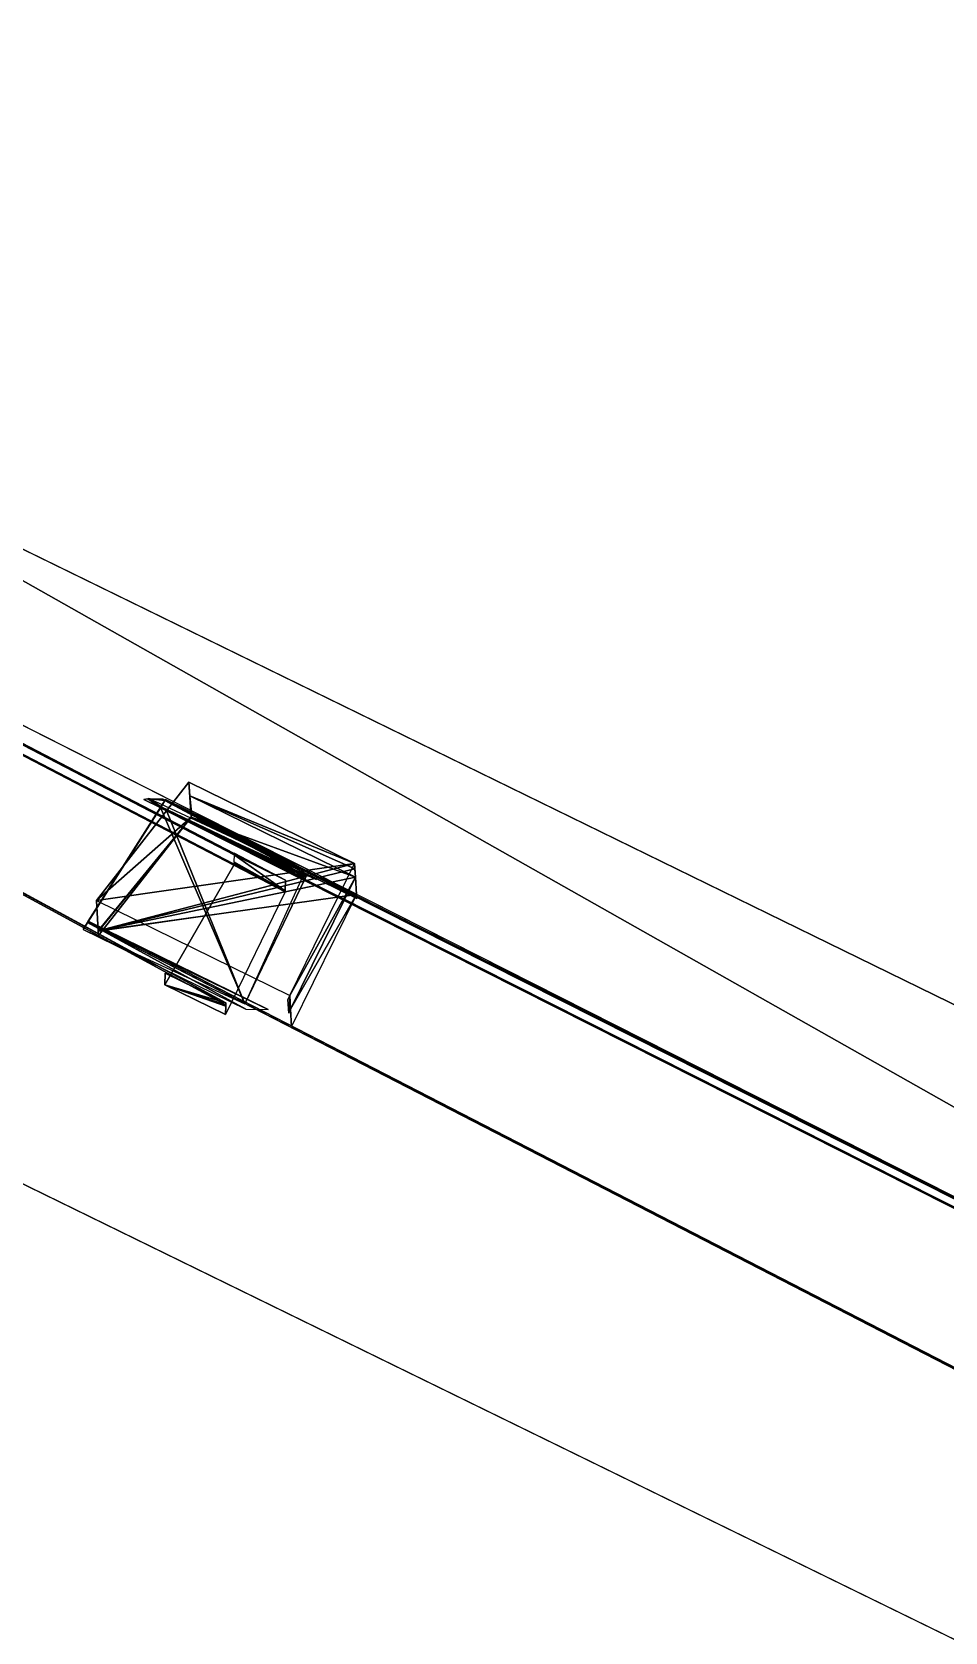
# Model space of a CAD drawing. Extents: x -273 to 66, y -64 to 315.
# Drawn here: x -34.144 to -32.841, y 7.292 to 9.575 of the extents above; entities that cross this region are included whole.
import ezdxf

# ---------------------------------------------------------------- set-up
doc = ezdxf.new("R2010")
doc.units = 0
doc.header["$MEASUREMENT"] = 0
doc.layers.get('0').update_dxf_attribs({"color": 13, "linetype": 'CONTINUOUS'})

# ---------------------------------------------------------------- blocks, each defined once
blk = doc.blocks.new('HOUSE')
at = {"color": 0}
for p, q in [((-204.11, 566.53, -72.028), (-484.994, 566.01, -72.14)), ((-493.671, 561.211, -112.415), (-216.532, 557.936, -112.415)), ((-493.451, 561.123, -72.438), (-460.025, 560.365, -71.852)), ((-460.075, 560.355, -75.514), (-493.441, 561.112, -76.098)), ((-493.362, 561.018, -106.807), (-461.646, 560.299, -106.951)), ((-493.349, 561.003, -111.716), (-461.634, 560.283, -111.86)), ((-464.445, 560.968, -72.737), (-464.98, 560.967, -72.74)), ((-464.98, 560.967, -72.74), (-464.832, 560.957, -79.87)), ((-464.893, 556.726, -72.575), (-464.427, 560.968, -72.737)), ((-464.893, 556.726, -72.575), (-464.427, 560.968, -72.737)), ((-464.893, 556.726, -72.575), (-464.428, 560.968, -72.602)), ((-464.893, 556.726, -72.575), (-464.427, 560.968, -72.737)), ((-464.445, 560.968, -72.737), (-464.832, 560.957, -79.87)), ((-464.445, 560.968, -72.737), (-464.832, 560.957, -79.87)), ((-464.445, 560.968, -72.737), (-464.832, 560.957, -79.87)), ((-464.832, 560.957, -79.87), (-464.806, 560.943, -83.593)), ((-464.832, 560.957, -79.87), (-464.756, 560.941, -83.53)), ((-464.756, 560.941, -83.53), (-459.283, 561.051, -83.495)), ((-464.756, 560.941, -83.53), (-464.261, 560.839, -107.362)), ((-464.429, 560.969, -72.438), (-464.445, 560.968, -72.737)), ((-464.429, 560.969, -72.438), (-464.445, 560.968, -72.737)), ((-464.429, 560.969, -72.438), (-464.445, 560.968, -72.737)), ((-464.427, 560.968, -72.737), (-464.445, 560.968, -72.737)), ((-464.427, 560.968, -72.737), (-464.445, 560.968, -72.737)), ((-464.427, 560.968, -72.737), (-464.445, 560.968, -72.737)), ((-464.428, 560.968, -72.602), (-464.429, 560.969, -72.438)), ((-464.236, 560.968, -72.735), (-464.429, 560.969, -72.438)), ((-464.428, 560.968, -72.602), (-464.429, 560.969, -72.438)), ((-464.428, 560.968, -72.602), (-464.429, 560.969, -72.438)), ((-464.236, 560.968, -72.735), (-464.429, 560.969, -72.438)), ((-464.428, 560.968, -72.602), (-464.429, 560.969, -72.438)), ((-464.427, 560.968, -72.737), (-464.428, 560.968, -72.602)), ((-464.427, 560.968, -72.737), (-464.428, 560.968, -72.602)), ((-464.427, 560.968, -72.737), (-464.428, 560.968, -72.602)), ((-464.427, 560.968, -72.737), (-464.428, 560.968, -72.602)), ((-464.427, 560.968, -72.737), (-464.428, 560.968, -72.602)), ((-464.427, 560.968, -72.737), (-459.357, 561.092, -72.704)), ((-464.236, 560.968, -72.735), (-464.427, 560.968, -72.737)), ((-459.632, 556.859, -72.677), (-464.427, 560.968, -72.737)), ((-464.236, 560.968, -72.735), (-464.427, 560.968, -72.737)), ((-459.632, 556.859, -72.677), (-464.427, 560.968, -72.737)), ((-464.236, 560.968, -72.735), (-464.427, 560.968, -72.737)), ((-464.236, 560.968, -72.735), (-464.427, 560.968, -72.737)), ((-464.406, 560.956, -75.789), (-464.404, 560.955, -76.098)), ((-464.406, 560.956, -75.789), (-464.404, 560.955, -76.098)), ((-464.406, 560.956, -75.789), (-464.404, 560.955, -76.098)), ((-464.406, 560.956, -75.789), (-464.404, 560.955, -76.098)), ((-376.597, 560.02, -75.514), (-464.404, 560.955, -76.098)), ((-464.404, 560.955, -76.098), (-459.593, 560.929, -83.496)), ((-464.404, 560.955, -76.098), (-459.593, 560.929, -83.496)), ((-459.667, 560.97, -72.705), (-464.236, 560.968, -72.735)), ((-459.667, 560.97, -72.705), (-464.236, 560.968, -72.735)), ((-459.758, 561.097, -72.715), (-459.632, 556.859, -72.677)), ((-459.667, 560.97, -72.705), (-459.632, 556.859, -72.677)), ((-459.618, 560.943, -79.836), (-459.667, 560.97, -72.705)), ((-459.596, 560.93, -83.187), (-459.618, 560.943, -79.836)), ((-459.593, 560.929, -83.496), (-459.596, 560.93, -83.187)), ((-459.401, 560.822, -111.685), (-459.593, 560.929, -83.496)), ((-459.357, 561.092, -72.704), (-459.283, 561.051, -83.495)), ((-464.156, 560.817, -112.415), (-464.621, 556.575, -112.389)), ((-464.19, 560.836, -107.361), (-464.261, 560.839, -107.362)), ((-464.194, 560.838, -106.807), (-464.19, 560.836, -107.361)), ((-464.194, 560.838, -106.807), (-464.19, 560.836, -107.361)), ((-464.194, 560.838, -106.807), (-464.19, 560.836, -107.361)), ((-464.194, 560.838, -106.807), (-464.19, 560.836, -107.361)), ((-464.194, 560.838, -106.807), (-380.733, 559.95, -106.951)), ((-464.19, 560.836, -107.361), (-464.164, 560.822, -111.162)), ((-464.19, 560.836, -107.361), (-464.164, 560.822, -111.162)), ((-464.19, 560.836, -107.361), (-464.164, 560.822, -111.162)), ((-463.27, 560.719, -108.371), (-464.185, 556.369, -108.371)), ((-464.185, 556.369, -190.887), (-463.27, 560.719, -190.887)), ((-457.81, 560.719, -118.307), (-464.185, 556.369, -118.307)), ((-464.185, 556.369, -190.887), (-457.81, 560.719, -190.887)), ((-464.164, 560.822, -111.162), (-464.161, 560.82, -111.716)), ((-464.164, 560.822, -111.162), (-464.161, 560.82, -111.716)), ((-464.164, 560.822, -111.162), (-464.161, 560.82, -111.716)), ((-464.161, 560.82, -111.716), (-459.401, 560.822, -111.685)), ((-464.156, 560.817, -112.391), (-464.161, 560.82, -111.716)), ((-464.156, 560.817, -112.391), (-464.156, 560.817, -112.415)), ((-463.27, 560.719, -158.58), (-463.27, 560.765, -108.347)), ((-463.27, 560.719, -190.647), (-457.81, 560.719, -190.554)), ((-463.27, 560.719, -190.647), (-463.27, 560.719, -158.58)), ((-463.27, 560.719, -158.58), (-457.81, 560.719, -158.946)), ((-463.27, 560.719, -158.58), (-463.27, 560.719, -108.371)), ((-463.27, 560.719, -190.647), (-463.27, 560.719, -158.58)), ((-463.27, 560.719, -190.887), (-463.27, 560.719, -190.647)), ((-457.81, 560.719, -108.371), (-463.27, 560.719, -108.371)), ((-457.81, 560.719, -158.58), (-463.27, 560.719, -158.58)), ((-463.27, 560.719, -158.58), (-463.27, 560.719, -108.371)), ((-457.81, 560.719, -158.58), (-463.27, 560.719, -158.58)), ((-463.27, 560.719, -158.58), (-457.81, 560.719, -158.946)), ((-457.81, 560.719, -178.618), (-457.81, 560.719, -158.946)), ((-457.81, 560.719, -190.554), (-457.81, 560.719, -178.618)), ((-457.81, 560.719, -158.946), (-457.81, 560.719, -158.58)), ((-457.81, 560.719, -158.58), (-457.81, 560.719, -118.307)), ((-457.81, 560.719, -190.887), (-457.81, 560.719, -190.554)), ((-457.81, 560.719, -190.554), (-457.81, 560.719, -178.618)), ((-457.81, 560.719, -178.618), (-457.81, 560.719, -158.946)), ((-457.81, 560.719, -118.307), (-457.81, 560.719, -108.371)), ((-457.81, 560.719, -158.58), (-457.81, 560.719, -118.307)), ((-457.81, 556.369, -158.946), (-457.81, 560.719, -158.946)), ((-457.81, 556.369, -190.644), (-457.81, 560.719, -190.554)), ((-457.81, 560.719, -190.554), (-457.81, 560.719, -178.618)), ((-457.81, 560.719, -178.618), (-457.81, 560.719, -158.946)), ((-457.81, 560.719, -158.946), (-457.81, 560.719, -158.58)), ((-457.81, 560.719, -158.946), (-457.81, 556.369, -158.591)), ((-457.81, 556.369, -158.946), (-457.81, 560.719, -158.946)), ((-457.81, 560.719, -158.58), (-457.81, 560.719, -118.307)), ((-457.81, 560.719, -118.307), (-457.81, 556.369, -118.307)), ((-457.81, 560.719, -158.946), (-457.81, 556.369, -158.591)), ((-457.81, 560.719, -158.946), (-457.81, 560.719, -158.58)), ((-462.009, 556.325, -71.668), (-461.737, 560.406, -72.046)), ((-461.737, 560.406, -72.046), (-462.008, 556.324, -72.016)), ((-460.063, 560.366, -72.017), (-461.737, 560.406, -72.046)), ((-461.731, 560.398, -74.469), (-461.737, 560.406, -72.046)), ((-461.731, 560.398, -74.469), (-461.737, 560.406, -72.046)), ((-460.063, 560.366, -72.017), (-461.737, 560.406, -72.046)), ((-461.718, 560.383, -79.312), (-461.731, 560.398, -74.469)), ((-460.615, 560.372, -74.45), (-461.731, 560.398, -74.469)), ((-460.615, 560.372, -74.45), (-461.731, 560.398, -74.469)), ((-460.615, 560.372, -74.45), (-461.718, 560.383, -79.312)), ((-460.075, 560.355, -75.514), (-461.709, 560.373, -82.716)), ((-461.634, 560.283, -111.86), (-461.646, 560.299, -106.951)), ((-461.634, 560.283, -111.86), (-461.646, 560.299, -106.951)), ((-461.634, 560.283, -111.873), (-461.633, 560.283, -112.144)), ((-461.634, 560.283, -111.864), (-461.634, 560.283, -111.873)), ((-461.634, 560.283, -111.864), (-461.634, 560.283, -111.86)), ((-461.633, 560.283, -112.144), (-459.92, 560.241, -112.114)), ((-460.063, 560.366, -72.017), (-460.615, 560.372, -74.45)), ((-460.071, 560.358, -74.44), (-460.615, 560.372, -74.45)), ((-460.063, 560.366, -72.017), (-460.615, 560.372, -74.45)), ((-460.071, 560.358, -74.44), (-460.615, 560.372, -74.45)), ((-460.016, 560.354, -75.513), (-460.075, 560.355, -75.514)), ((-460.016, 560.355, -75.257), (-460.075, 560.355, -75.514)), ((-460.016, 560.354, -75.513), (-460.075, 560.355, -75.514)), ((-460.016, 560.355, -75.257), (-460.075, 560.355, -75.514)), ((-460.059, 560.358, -74.44), (-460.071, 560.358, -74.44)), ((-460.059, 560.358, -74.44), (-460.071, 560.358, -74.44)), ((-460.025, 560.365, -72.016), (-460.063, 560.366, -72.017)), ((-460.025, 560.365, -71.852), (-460.063, 560.366, -72.017)), ((-460.025, 560.365, -72.016), (-460.063, 560.366, -72.017)), ((-460.025, 560.365, -71.852), (-460.063, 560.366, -72.017)), ((-460.018, 560.357, -74.439), (-460.059, 560.358, -74.44)), ((-460.018, 560.357, -74.439), (-460.059, 560.358, -74.44)), ((-460.025, 560.365, -72.016), (-460.009, 556.326, -71.981)), ((-460.025, 560.365, -71.852), (-460.025, 560.365, -72.016)), ((-460.025, 560.365, -72.016), (-460.018, 560.357, -74.439)), ((-460.018, 560.357, -74.439), (-460.016, 560.355, -75.257)), ((-460.016, 560.355, -75.257), (-460.016, 560.354, -75.513)), ((-459.921, 560.242, -111.834), (-459.921, 560.242, -111.821)), ((-459.92, 560.241, -112.114), (-459.921, 560.242, -111.834)), ((-493.54, 557.583, -106.256), (-459.921, 556.223, -105.662)), ((-459.905, 556.204, -111.795), (-493.524, 557.564, -112.389)), ((-464.893, 556.726, -72.575), (-459.539, 556.728, -72.54)), ((-464.663, 556.598, -106.256), (-464.893, 556.726, -72.575)), ((-464.663, 556.598, -106.256), (-464.893, 556.726, -72.575)), ((-459.539, 556.728, -72.54), (-458.688, 556.579, -112.117)), ((-464.621, 556.575, -112.389), (-464.663, 556.598, -106.256)), ((-464.663, 556.598, -106.256), (-376.193, 554.919, -105.662)), ((-464.621, 556.575, -112.389), (-464.663, 556.598, -106.256)), ((-464.621, 556.575, -112.389), (-464.663, 556.598, -106.256)), ((-464.042, 556.576, -112.152), (-464.621, 556.575, -112.389)), ((-376.151, 554.895, -111.795), (-464.621, 556.575, -112.389)), ((-464.185, 556.369, -190.887), (-457.81, 556.369, -190.887)), ((-464.185, 556.369, -119.796), (-464.185, 556.369, -190.887)), ((-464.185, 556.369, -118.307), (-464.185, 556.369, -119.796)), ((-464.185, 556.369, -108.371), (-464.185, 556.369, -118.307)), ((-464.185, 556.369, -118.307), (-464.185, 556.369, -119.796)), ((-464.185, 556.369, -119.796), (-464.185, 556.369, -190.887)), ((-458.688, 556.579, -112.117), (-464.042, 556.576, -112.152)), ((-460.009, 556.326, -71.981), (-462.009, 556.325, -71.668)), ((-462.008, 556.324, -72.016), (-462.009, 556.325, -71.668)), ((-462.008, 556.324, -72.016), (-462.009, 556.325, -71.668)), ((-459.905, 556.204, -111.799), (-461.904, 556.202, -111.834)), ((-460.009, 556.326, -71.981), (-459.933, 556.237, -101.121)), ((-459.933, 556.237, -101.121), (-459.921, 556.223, -105.662)), ((-459.921, 556.223, -105.662), (-459.905, 556.204, -111.795)), ((-459.921, 556.223, -105.662), (-459.905, 556.204, -111.795)), ((-459.905, 556.204, -111.795), (-459.905, 556.204, -111.799)), ((-457.81, 556.369, -190.887), (-457.81, 556.369, -190.644)), ((-457.81, 556.369, -158.946), (-457.81, 556.369, -158.591)), ((-457.81, 556.369, -158.591), (-457.81, 556.369, -118.307)), ((-457.81, 556.244, -190.647), (-457.81, 556.369, -190.644)), ((-457.81, 556.369, -158.946), (-457.81, 556.369, -158.591)), ((-457.81, 556.369, -158.591), (-457.81, 556.244, -158.58)), ((-457.81, 556.244, -158.58), (-457.81, 556.244, -190.647)), ((-492.543, 549.133, -72.056), (-202.783, 549.67, -71.941))]:
    blk.add_line(p, q, dxfattribs=at)
at = {"color": 17}
for p, q in [((-464.832, 560.957, -79.87), (-464.427, 560.968, -72.737)), ((-464.832, 560.957, -79.87), (-464.427, 560.968, -72.737)), ((-464.832, 560.957, -79.87), (-464.427, 560.968, -72.737)), ((-464.404, 560.955, -76.098), (-464.756, 560.941, -83.53)), ((-464.404, 560.955, -76.098), (-464.756, 560.941, -83.53)), ((-464.429, 560.969, -72.438), (-376.467, 560.033, -71.852)), ((-464.406, 560.956, -75.789), (-464.427, 560.968, -72.737)), ((-464.406, 560.956, -75.789), (-464.427, 560.968, -72.737)), ((-464.406, 560.956, -75.789), (-464.427, 560.968, -72.737)), ((-464.406, 560.956, -75.789), (-464.427, 560.968, -72.737)), ((-459.596, 560.93, -83.187), (-464.406, 560.956, -75.789)), ((-459.596, 560.93, -83.187), (-464.406, 560.956, -75.789)), ((-464.404, 560.955, -76.098), (-464.194, 560.838, -106.807)), ((-464.404, 560.955, -76.098), (-464.194, 560.838, -106.807)), ((-464.404, 560.955, -76.098), (-464.194, 560.838, -106.807)), ((-459.618, 560.943, -79.836), (-464.236, 560.968, -72.735)), ((-459.618, 560.943, -79.836), (-464.236, 560.968, -72.735)), ((-464.161, 560.82, -111.716), (-380.7, 559.932, -111.86)), ((-461.646, 560.299, -106.951), (-461.709, 560.373, -82.716)), ((-459.921, 560.242, -111.821), (-460.016, 560.354, -75.513)), ((-464.893, 556.726, -72.575), (-459.632, 556.859, -72.677)), ((-461.904, 556.202, -111.834), (-462.008, 556.324, -72.016)), ((-457.81, 556.369, -190.644), (-457.81, 556.369, -158.946)), ((-457.81, 556.369, -190.644), (-457.81, 556.369, -158.946))]:
    blk.add_line(p, q, dxfattribs=at)
at = {"color": 0}
mesh = blk.add_polyface(dxfattribs=at)
corners = [(-173.442, 622.685, -112.415), (-174.398, 578.486, -112.415), (-193.95, 622.685, -112.415), (-174.112, 580.831, -112.415), (-169.73, 580.831, -112.415), (-89.942, 622.685, -112.415), (-151.714, 580.831, -112.415), (-111.089, 580.831, -112.415), (-92.942, 580.831, -112.415), (-89.942, 619.79, -112.415), (-89.942, 580.831, -112.415), (-216.532, 557.936, -112.415), (-216.532, 623.418, -112.415), (-209.094, 502.773, -112.415), (-174.398, 502.773, -112.415), (-493.671, 502.773, -112.415), (-493.671, 561.211, -112.415), (-490.671, 502.773, -112.415)]
mesh.append_faces([[corners[k] for k in face] for face in [(8, 9, 10), (2, 11, 12), (11, 15, 16)]], dxfattribs={"vtx0": -1, "color": 0})
mesh.append_faces([[corners[k] for k in face] for face in [(0, 1, 2), (1, 0, 3), (3, 0, 4), (4, 5, 6), (6, 5, 7), (7, 5, 8), (13, 2, 14), (14, 2, 1), (15, 11, 17), (17, 11, 13)]], dxfattribs={"vtx0": -1, "vtx1": -1, "color": 0})
mesh.append_faces([[corners[k] for k in face] for face in [(11, 2, 13)]], dxfattribs={"vtx0": -1, "vtx1": -1, "vtx2": -1, "color": 0})
mesh.append_faces([[corners[k] for k in face] for face in [(4, 0, 5), (8, 5, 9)]], dxfattribs={"vtx0": -1, "vtx2": -1, "color": 0})
at = {"color": 17}
mesh = blk.add_polyface(dxfattribs=at)
corners = [(-492.543, 549.133, -72.056), (-484.994, 566.01, -72.14), (-493.87, 565.994, -72.143), (-202.783, 549.67, -71.941), (-204.11, 566.53, -72.028)]
mesh.append_faces([[corners[k] for k in face] for face in [(0, 1, 2), (1, 3, 4)]], dxfattribs={"vtx0": -1, "color": 17})
mesh.append_faces([[corners[k] for k in face] for face in [(1, 0, 3)]], dxfattribs={"vtx0": -1, "vtx2": -1, "color": 17})
at = {"color": 0}
mesh = blk.add_polyface(dxfattribs=at)
corners = [(-460.025, 560.365, -71.852), (-460.063, 560.366, -72.017), (-493.451, 561.123, -72.438)]
mesh.append_faces([[corners[k] for k in face] for face in [(0, 1, 2)]], dxfattribs={"color": 0})
mesh = blk.add_polyface(dxfattribs=at)
corners = [(-460.063, 560.366, -72.017), (-461.737, 560.406, -72.046), (-493.451, 561.123, -72.438)]
mesh.append_faces([[corners[k] for k in face] for face in [(0, 1, 2)]], dxfattribs={"color": 0})
mesh = blk.add_polyface(dxfattribs=at)
corners = [(-461.737, 560.406, -72.046), (-493.411, 561.122, -72.601), (-493.451, 561.123, -72.438)]
mesh.append_faces([[corners[k] for k in face] for face in [(0, 1, 2)]], dxfattribs={"color": 0})
mesh = blk.add_polyface(dxfattribs=at)
corners = [(-493.45, 561.123, -72.602), (-461.737, 560.406, -72.046), (-493.45, 561.123, -72.737), (-493.411, 561.122, -72.601)]
mesh.append_faces([[corners[k] for k in face] for face in [(0, 1, 2), (1, 0, 3)]], dxfattribs={"vtx0": -1, "color": 0})
at = {"color": 17}
mesh = blk.add_polyface(dxfattribs=at)
corners = [(-493.442, 561.113, -75.789), (-461.737, 560.406, -72.046), (-493.441, 561.112, -76.098), (-493.45, 561.123, -72.737)]
mesh.append_faces([[corners[k] for k in face] for face in [(0, 1, 2), (1, 0, 3)]], dxfattribs={"vtx0": -1, "color": 17})
mesh = blk.add_polyface(dxfattribs=at)
corners = [(-460.615, 560.372, -74.45), (-460.075, 560.355, -75.514), (-493.441, 561.112, -76.098)]
mesh.append_faces([[corners[k] for k in face] for face in [(0, 1, 2)]], dxfattribs={"color": 17})
at = {"color": 0}
mesh = blk.add_polyface(dxfattribs=at)
corners = [(-460.615, 560.372, -74.45), (-493.441, 561.112, -76.098), (-461.731, 560.398, -74.469)]
mesh.append_faces([[corners[k] for k in face] for face in [(0, 1, 2)]], dxfattribs={"color": 0})
at = {"color": 17}
mesh = blk.add_polyface(dxfattribs=at)
corners = [(-461.737, 560.406, -72.046), (-461.731, 560.398, -74.469), (-493.441, 561.112, -76.098)]
mesh.append_faces([[corners[k] for k in face] for face in [(0, 1, 2)]], dxfattribs={"color": 17})
mesh = blk.add_polyface(dxfattribs=at)
corners = [(-493.349, 561.003, -111.716), (-461.646, 560.299, -106.951), (-461.634, 560.283, -111.86), (-493.35, 561.004, -111.162), (-493.36, 561.016, -107.361), (-493.362, 561.018, -106.807)]
mesh.append_faces([[corners[k] for k in face] for face in [(0, 1, 2), (1, 4, 5)]], dxfattribs={"vtx0": -1, "color": 17})
mesh.append_faces([[corners[k] for k in face] for face in [(1, 0, 3), (1, 3, 4)]], dxfattribs={"vtx0": -1, "vtx2": -1, "color": 17})
mesh = blk.add_polyface(dxfattribs=at)
corners = [(-464.445, 560.968, -72.737), (-464.832, 560.957, -79.87), (-464.98, 560.967, -72.74)]
mesh.append_faces([[corners[k] for k in face] for face in [(0, 1, 2)]], dxfattribs={"color": 17})
mesh = blk.add_polyface(dxfattribs=at)
corners = [(-459.632, 556.859, -72.677), (-464.427, 560.968, -72.737), (-464.893, 556.726, -72.575)]
mesh.append_faces([[corners[k] for k in face] for face in [(0, 1, 2)]], dxfattribs={"color": 17})
mesh = blk.add_polyface(dxfattribs=at)
corners = [(-464.156, 560.817, -112.415), (-464.663, 556.598, -106.256), (-464.621, 556.575, -112.389), (-464.893, 556.726, -72.575), (-464.156, 560.817, -112.391), (-464.404, 560.955, -76.098), (-464.406, 560.956, -75.789), (-464.427, 560.968, -72.737), (-464.161, 560.82, -111.716), (-464.19, 560.836, -107.361), (-464.164, 560.822, -111.162), (-464.194, 560.838, -106.807)]
mesh.append_faces([[corners[k] for k in face] for face in [(0, 1, 2), (3, 6, 7), (9, 8, 10), (5, 9, 11)]], dxfattribs={"vtx0": -1, "color": 17})
mesh.append_faces([[corners[k] for k in face] for face in [(1, 0, 3)]], dxfattribs={"vtx0": -1, "vtx1": -1, "color": 17})
mesh.append_faces([[corners[k] for k in face] for face in [(3, 4, 5), (5, 8, 9)]], dxfattribs={"vtx0": -1, "vtx1": -1, "vtx2": -1, "color": 17})
mesh.append_faces([[corners[k] for k in face] for face in [(3, 0, 4), (3, 5, 6), (5, 4, 8)]], dxfattribs={"vtx0": -1, "vtx2": -1, "color": 17})
at = {"color": 0}
mesh = blk.add_polyface(dxfattribs=at)
corners = [(-464.428, 560.968, -72.602), (-464.893, 556.726, -72.575), (-464.427, 560.968, -72.737)]
mesh.append_faces([[corners[k] for k in face] for face in [(0, 1, 2)]], dxfattribs={"color": 0})
mesh = blk.add_polyface(dxfattribs=at)
corners = [(-464.445, 560.968, -72.737), (-464.427, 560.968, -72.737), (-464.832, 560.957, -79.87), (-464.429, 560.969, -72.438), (-464.428, 560.968, -72.602)]
mesh.append_faces([[corners[k] for k in face] for face in [(0, 1, 2), (1, 3, 4)]], dxfattribs={"vtx0": -1, "color": 0})
mesh.append_faces([[corners[k] for k in face] for face in [(1, 0, 3)]], dxfattribs={"vtx0": -1, "vtx2": -1, "color": 0})
at = {"color": 17}
mesh = blk.add_polyface(dxfattribs=at)
corners = [(-464.832, 560.957, -79.87), (-464.404, 560.955, -76.098), (-464.756, 560.941, -83.53), (-464.406, 560.956, -75.789), (-464.427, 560.968, -72.737)]
mesh.append_faces([[corners[k] for k in face] for face in [(0, 1, 2), (3, 0, 4)]], dxfattribs={"vtx0": -1, "color": 17})
mesh.append_faces([[corners[k] for k in face] for face in [(1, 0, 3)]], dxfattribs={"vtx0": -1, "vtx1": -1, "color": 17})
at = {"color": 0}
mesh = blk.add_polyface(dxfattribs=at)
corners = [(-464.427, 560.968, -72.737), (-464.445, 560.968, -72.737), (-464.832, 560.957, -79.87)]
mesh.append_faces([[corners[k] for k in face] for face in [(0, 1, 2)]], dxfattribs={"color": 0})
at = {"color": 17}
mesh = blk.add_polyface(dxfattribs=at)
corners = [(-464.756, 560.941, -83.53), (-464.19, 560.836, -107.361), (-464.261, 560.839, -107.362), (-464.194, 560.838, -106.807), (-464.404, 560.955, -76.098)]
mesh.append_faces([[corners[k] for k in face] for face in [(0, 1, 2), (3, 0, 4)]], dxfattribs={"vtx0": -1, "color": 17})
mesh.append_faces([[corners[k] for k in face] for face in [(1, 0, 3)]], dxfattribs={"vtx0": -1, "vtx1": -1, "color": 17})
at = {"color": 0}
mesh = blk.add_polyface(dxfattribs=at)
corners = [(-464.429, 560.969, -72.438), (-464.427, 560.968, -72.737), (-464.445, 560.968, -72.737), (-464.428, 560.968, -72.602)]
mesh.append_faces([[corners[k] for k in face] for face in [(0, 1, 2), (1, 0, 3)]], dxfattribs={"vtx0": -1, "color": 0})
at = {"color": 17}
mesh = blk.add_polyface(dxfattribs=at)
corners = [(-376.467, 560.033, -71.852), (-376.565, 560.033, -72.017), (-464.429, 560.969, -72.438), (-464.406, 560.956, -75.789), (-376.597, 560.02, -75.514), (-464.404, 560.955, -76.098), (-464.427, 560.968, -72.737), (-376.444, 560.02, -75.257), (-376.449, 560.023, -74.439), (-376.466, 560.032, -72.016), (-464.428, 560.968, -72.602)]
mesh.append_faces([[corners[k] for k in face] for face in [(3, 4, 5)]], dxfattribs={"vtx0": -1, "color": 17})
mesh.append_faces([[corners[k] for k in face] for face in [(4, 6, 7), (7, 6, 8), (8, 6, 9), (9, 6, 1)]], dxfattribs={"vtx0": -1, "vtx1": -1, "color": 17})
mesh.append_faces([[corners[k] for k in face] for face in [(4, 3, 6), (1, 6, 10), (1, 10, 2)]], dxfattribs={"vtx0": -1, "vtx2": -1, "color": 17})
mesh.append_faces([[corners[k] for k in face] for face in [(0, 1, 2)]], dxfattribs={"vtx1": -1, "color": 17})
at = {"color": 0}
mesh = blk.add_polyface(dxfattribs=at)
corners = [(-464.428, 560.968, -72.602), (-464.236, 560.968, -72.735), (-464.427, 560.968, -72.737), (-464.429, 560.969, -72.438)]
mesh.append_faces([[corners[k] for k in face] for face in [(0, 1, 2), (1, 0, 3)]], dxfattribs={"vtx0": -1, "color": 0})
mesh = blk.add_polyface(dxfattribs=at)
corners = [(-459.632, 556.859, -72.677), (-464.236, 560.968, -72.735), (-464.427, 560.968, -72.737), (-459.667, 560.97, -72.705)]
mesh.append_faces([[corners[k] for k in face] for face in [(0, 1, 2), (1, 0, 3)]], dxfattribs={"vtx0": -1, "color": 0})
at = {"color": 17}
mesh = blk.add_polyface(dxfattribs=at)
corners = [(-464.406, 560.956, -75.789), (-459.618, 560.943, -79.836), (-459.596, 560.93, -83.187), (-464.236, 560.968, -72.735), (-464.427, 560.968, -72.737)]
mesh.append_faces([[corners[k] for k in face] for face in [(0, 1, 2), (3, 0, 4)]], dxfattribs={"vtx0": -1, "color": 17})
mesh.append_faces([[corners[k] for k in face] for face in [(1, 0, 3)]], dxfattribs={"vtx0": -1, "vtx1": -1, "color": 17})
mesh = blk.add_polyface(dxfattribs=at)
corners = [(-464.404, 560.955, -76.098), (-459.596, 560.93, -83.187), (-459.593, 560.929, -83.496), (-464.406, 560.956, -75.789)]
mesh.append_faces([[corners[k] for k in face] for face in [(0, 1, 2), (1, 0, 3)]], dxfattribs={"vtx0": -1, "color": 17})
mesh = blk.add_polyface(dxfattribs=at)
corners = [(-464.164, 560.822, -111.162), (-459.401, 560.822, -111.685), (-464.161, 560.82, -111.716), (-459.593, 560.929, -83.496), (-464.19, 560.836, -107.361), (-464.194, 560.838, -106.807), (-464.404, 560.955, -76.098)]
mesh.append_faces([[corners[k] for k in face] for face in [(0, 1, 2), (3, 5, 6)]], dxfattribs={"vtx0": -1, "color": 17})
mesh.append_faces([[corners[k] for k in face] for face in [(1, 0, 3)]], dxfattribs={"vtx0": -1, "vtx1": -1, "color": 17})
mesh.append_faces([[corners[k] for k in face] for face in [(3, 0, 4), (3, 4, 5)]], dxfattribs={"vtx0": -1, "vtx2": -1, "color": 17})
mesh = blk.add_polyface(dxfattribs=at)
corners = [(-459.667, 560.97, -72.705), (-459.618, 560.943, -79.836), (-464.236, 560.968, -72.735)]
mesh.append_faces([[corners[k] for k in face] for face in [(0, 1, 2)]], dxfattribs={"color": 17})
mesh = blk.add_polyface(dxfattribs=at)
corners = [(-464.161, 560.82, -111.716), (-380.733, 559.95, -106.951), (-380.7, 559.932, -111.86), (-464.164, 560.822, -111.162), (-464.19, 560.836, -107.361), (-464.194, 560.838, -106.807)]
mesh.append_faces([[corners[k] for k in face] for face in [(0, 1, 2), (1, 4, 5)]], dxfattribs={"vtx0": -1, "color": 17})
mesh.append_faces([[corners[k] for k in face] for face in [(1, 0, 3), (1, 3, 4)]], dxfattribs={"vtx0": -1, "vtx2": -1, "color": 17})
mesh = blk.add_polyface(dxfattribs=at)
corners = [(-463.27, 560.719, -108.371), (-464.185, 556.369, -118.307), (-464.185, 556.369, -108.371), (-464.185, 556.369, -119.796), (-464.185, 556.369, -190.887), (-463.27, 560.719, -190.887), (-463.27, 560.719, -158.58), (-463.27, 560.719, -190.647)]
mesh.append_faces([[corners[k] for k in face] for face in [(0, 1, 2), (5, 6, 7)]], dxfattribs={"vtx0": -1, "color": 17})
mesh.append_faces([[corners[k] for k in face] for face in [(1, 0, 3), (3, 0, 4), (4, 0, 5)]], dxfattribs={"vtx0": -1, "vtx1": -1, "color": 17})
mesh.append_faces([[corners[k] for k in face] for face in [(5, 0, 6)]], dxfattribs={"vtx0": -1, "vtx2": -1, "color": 17})
at = {"color": 0}
mesh = blk.add_polyface(dxfattribs=at)
corners = [(-457.81, 560.719, -190.554), (-464.185, 556.369, -190.887), (-457.81, 560.719, -190.887), (-464.185, 556.369, -119.796), (-457.81, 560.719, -178.618), (-457.81, 560.719, -158.946), (-457.81, 560.719, -158.58), (-457.81, 560.719, -118.307), (-464.185, 556.369, -118.307)]
mesh.append_faces([[corners[k] for k in face] for face in [(0, 1, 2), (3, 7, 8)]], dxfattribs={"vtx0": -1, "color": 0})
mesh.append_faces([[corners[k] for k in face] for face in [(1, 0, 3)]], dxfattribs={"vtx0": -1, "vtx1": -1, "color": 0})
mesh.append_faces([[corners[k] for k in face] for face in [(3, 0, 4), (3, 4, 5), (3, 5, 6), (3, 6, 7)]], dxfattribs={"vtx0": -1, "vtx2": -1, "color": 0})
at = {"color": 17}
mesh = blk.add_polyface(dxfattribs=at)
corners = [(-463.27, 560.719, -158.58), (-457.81, 560.719, -190.554), (-463.27, 560.719, -190.647), (-457.81, 560.719, -178.618), (-457.81, 560.719, -158.946)]
mesh.append_faces([[corners[k] for k in face] for face in [(0, 1, 2), (3, 0, 4)]], dxfattribs={"vtx0": -1, "color": 17})
mesh.append_faces([[corners[k] for k in face] for face in [(1, 0, 3)]], dxfattribs={"vtx0": -1, "vtx1": -1, "color": 17})
mesh = blk.add_polyface(dxfattribs=at)
corners = [(-463.27, 560.719, -108.371), (-457.81, 560.719, -158.58), (-463.27, 560.719, -158.58), (-457.81, 560.719, -118.307), (-457.81, 560.719, -108.371)]
mesh.append_faces([[corners[k] for k in face] for face in [(0, 1, 2), (3, 0, 4)]], dxfattribs={"vtx0": -1, "color": 17})
mesh.append_faces([[corners[k] for k in face] for face in [(1, 0, 3)]], dxfattribs={"vtx0": -1, "vtx1": -1, "color": 17})
at = {"color": 0}
mesh = blk.add_polyface(dxfattribs=at)
corners = [(-457.81, 560.719, -158.58), (-457.81, 560.719, -158.946), (-463.27, 560.719, -158.58)]
mesh.append_faces([[corners[k] for k in face] for face in [(0, 1, 2)]], dxfattribs={"color": 0})
at = {"color": 17}
mesh = blk.add_polyface(dxfattribs=at)
corners = [(-457.81, 556.369, -190.644), (-457.81, 560.719, -158.946), (-457.81, 556.369, -158.946), (-457.81, 560.719, -190.554), (-457.81, 560.719, -178.618)]
mesh.append_faces([[corners[k] for k in face] for face in [(0, 1, 2), (1, 3, 4)]], dxfattribs={"vtx0": -1, "color": 17})
mesh.append_faces([[corners[k] for k in face] for face in [(1, 0, 3)]], dxfattribs={"vtx0": -1, "vtx2": -1, "color": 17})
at = {"color": 0}
mesh = blk.add_polyface(dxfattribs=at)
corners = [(-457.81, 560.719, -158.946), (-457.81, 556.369, -158.591), (-457.81, 556.369, -158.946)]
mesh.append_faces([[corners[k] for k in face] for face in [(0, 1, 2)]], dxfattribs={"color": 0})
at = {"color": 17}
mesh = blk.add_polyface(dxfattribs=at)
corners = [(-457.81, 556.369, -158.591), (-457.81, 560.719, -118.307), (-457.81, 556.369, -118.307), (-457.81, 560.719, -158.946), (-457.81, 560.719, -158.58)]
mesh.append_faces([[corners[k] for k in face] for face in [(0, 1, 2), (1, 3, 4)]], dxfattribs={"vtx0": -1, "color": 17})
mesh.append_faces([[corners[k] for k in face] for face in [(1, 0, 3)]], dxfattribs={"vtx0": -1, "vtx2": -1, "color": 17})
at = {"color": 0}
mesh = blk.add_polyface(dxfattribs=at)
corners = [(-461.737, 560.406, -72.046), (-462.008, 556.324, -72.016), (-462.009, 556.325, -71.668)]
mesh.append_faces([[corners[k] for k in face] for face in [(0, 1, 2)]], dxfattribs={"color": 0})
at = {"color": 17}
mesh = blk.add_polyface(dxfattribs=at)
corners = [(-461.737, 560.406, -72.046), (-460.615, 560.372, -74.45), (-461.731, 560.398, -74.469), (-460.063, 560.366, -72.017)]
mesh.append_faces([[corners[k] for k in face] for face in [(0, 1, 2), (1, 0, 3)]], dxfattribs={"vtx0": -1, "color": 17})
at = {"color": 0}
mesh = blk.add_polyface(dxfattribs=at)
corners = [(-461.634, 560.283, -111.873), (-459.92, 560.241, -112.114), (-461.633, 560.283, -112.144), (-459.921, 560.242, -111.834), (-461.634, 560.283, -111.864), (-461.634, 560.283, -111.86), (-461.646, 560.299, -106.951), (-459.921, 560.242, -111.821), (-460.016, 560.354, -75.513), (-461.709, 560.373, -82.716), (-460.075, 560.355, -75.514)]
mesh.append_faces([[corners[k] for k in face] for face in [(0, 1, 2), (8, 9, 10)]], dxfattribs={"vtx0": -1, "color": 0})
mesh.append_faces([[corners[k] for k in face] for face in [(1, 0, 3), (3, 6, 7), (7, 6, 8)]], dxfattribs={"vtx0": -1, "vtx1": -1, "color": 0})
mesh.append_faces([[corners[k] for k in face] for face in [(3, 0, 4), (3, 4, 5), (3, 5, 6), (8, 6, 9)]], dxfattribs={"vtx0": -1, "vtx2": -1, "color": 0})
mesh = blk.add_polyface(dxfattribs=at)
corners = [(-460.063, 560.366, -72.017), (-460.071, 560.358, -74.44), (-460.615, 560.372, -74.45)]
mesh.append_faces([[corners[k] for k in face] for face in [(0, 1, 2)]], dxfattribs={"color": 0})
mesh = blk.add_polyface(dxfattribs=at)
corners = [(-460.071, 560.358, -74.44), (-460.075, 560.355, -75.514), (-460.615, 560.372, -74.45)]
mesh.append_faces([[corners[k] for k in face] for face in [(0, 1, 2)]], dxfattribs={"color": 0})
mesh = blk.add_polyface(dxfattribs=at)
corners = [(-460.059, 560.358, -74.44), (-460.075, 560.355, -75.514), (-460.071, 560.358, -74.44)]
mesh.append_faces([[corners[k] for k in face] for face in [(0, 1, 2)]], dxfattribs={"color": 0})
mesh = blk.add_polyface(dxfattribs=at)
corners = [(-460.018, 560.357, -74.439), (-460.075, 560.355, -75.514), (-460.059, 560.358, -74.44)]
mesh.append_faces([[corners[k] for k in face] for face in [(0, 1, 2)]], dxfattribs={"color": 0})
mesh = blk.add_polyface(dxfattribs=at)
corners = [(-460.018, 560.357, -74.439), (-460.016, 560.355, -75.257), (-460.075, 560.355, -75.514)]
mesh.append_faces([[corners[k] for k in face] for face in [(0, 1, 2)]], dxfattribs={"color": 0})
mesh = blk.add_polyface(dxfattribs=at)
corners = [(-460.016, 560.355, -75.257), (-460.016, 560.354, -75.513), (-460.075, 560.355, -75.514)]
mesh.append_faces([[corners[k] for k in face] for face in [(0, 1, 2)]], dxfattribs={"color": 0})
mesh = blk.add_polyface(dxfattribs=at)
corners = [(-460.063, 560.366, -72.017), (-460.059, 560.358, -74.44), (-460.071, 560.358, -74.44), (-460.025, 560.365, -72.016)]
mesh.append_faces([[corners[k] for k in face] for face in [(0, 1, 2), (1, 0, 3)]], dxfattribs={"vtx0": -1, "color": 0})
mesh = blk.add_polyface(dxfattribs=at)
corners = [(-460.025, 560.365, -71.852), (-460.025, 560.365, -72.016), (-460.063, 560.366, -72.017)]
mesh.append_faces([[corners[k] for k in face] for face in [(0, 1, 2)]], dxfattribs={"color": 0})
mesh = blk.add_polyface(dxfattribs=at)
corners = [(-460.025, 560.365, -72.016), (-460.018, 560.357, -74.439), (-460.059, 560.358, -74.44)]
mesh.append_faces([[corners[k] for k in face] for face in [(0, 1, 2)]], dxfattribs={"color": 0})
mesh = blk.add_polyface(dxfattribs=at)
corners = [(-459.905, 556.204, -111.795), (-493.54, 557.583, -106.256), (-493.524, 557.564, -112.389), (-459.921, 556.223, -105.662)]
mesh.append_faces([[corners[k] for k in face] for face in [(0, 1, 2), (1, 0, 3)]], dxfattribs={"vtx0": -1, "color": 0})
at = {"color": 17}
mesh = blk.add_polyface(dxfattribs=at)
corners = [(-464.663, 556.598, -106.256), (-464.042, 556.576, -112.152), (-464.621, 556.575, -112.389), (-458.688, 556.579, -112.117), (-459.539, 556.728, -72.54), (-464.893, 556.726, -72.575)]
mesh.append_faces([[corners[k] for k in face] for face in [(0, 1, 2), (4, 0, 5)]], dxfattribs={"vtx0": -1, "color": 17})
mesh.append_faces([[corners[k] for k in face] for face in [(1, 0, 3), (3, 0, 4)]], dxfattribs={"vtx0": -1, "vtx1": -1, "color": 17})
at = {"color": 0}
mesh = blk.add_polyface(dxfattribs=at)
corners = [(-376.151, 554.895, -111.795), (-464.663, 556.598, -106.256), (-464.621, 556.575, -112.389), (-376.193, 554.919, -105.662)]
mesh.append_faces([[corners[k] for k in face] for face in [(0, 1, 2), (1, 0, 3)]], dxfattribs={"vtx0": -1, "color": 0})
mesh = blk.add_polyface(dxfattribs=at)
corners = [(-459.905, 556.204, -111.799), (-462.008, 556.324, -72.016), (-461.904, 556.202, -111.834), (-459.905, 556.204, -111.795), (-459.921, 556.223, -105.662), (-459.933, 556.237, -101.121), (-460.009, 556.326, -71.981), (-462.009, 556.325, -71.668)]
mesh.append_faces([[corners[k] for k in face] for face in [(0, 1, 2), (1, 6, 7)]], dxfattribs={"vtx0": -1, "color": 0})
mesh.append_faces([[corners[k] for k in face] for face in [(1, 0, 3), (1, 3, 4), (1, 4, 5), (1, 5, 6)]], dxfattribs={"vtx0": -1, "vtx2": -1, "color": 0})
mesh = blk.add_polyface(dxfattribs=at)
corners = [(-457.81, 556.369, -190.644), (-457.81, 556.244, -158.58), (-457.81, 556.244, -190.647), (-457.81, 556.369, -158.946), (-457.81, 556.369, -158.591)]
mesh.append_faces([[corners[k] for k in face] for face in [(0, 1, 2)]], dxfattribs={"vtx0": -1, "color": 0})
mesh.append_faces([[corners[k] for k in face] for face in [(1, 0, 3)]], dxfattribs={"vtx0": -1, "vtx2": -1, "color": 0})
mesh.append_faces([[corners[k] for k in face] for face in [(4, 1, 3)]], dxfattribs={"vtx1": -1, "color": 0})

msp = doc.modelspace()

# ---------------------------------------------------------------- block references
at = {"color": 0, "extrusion": (0.000762142, -0.012594, 0.99992), "xscale": 0.04822487279999959, "yscale": 0.04822487279999978, "zscale": 0.04822487279999997, "rotation": 333.8344898806029}
msp.add_blockref('HOUSE', (-25.7921, -25.6203, 8.858), dxfattribs=at)

# ---------------------------------------------------------------- meshes
at = {"color": 0}
mesh = msp.add_polyface(dxfattribs=at)
corners = [(-11.1723, 51.3911), (-15.2857, 5.3929), (-15.6208, 62.1668), (-12.5481, 10.5911), (-1.9859, 5.0285), (-5.9667, 40.96), (-0.0307, 30.9266), (6.6056, 21.342), (-17.7059, -21.119), (-19.2898, 73.2322), (-6.7596, -0.1829), (-27.4815, 315.3231), (-25.4301, 130.899), (-25.8572, 119.249), (-24.1735, 142.4889), (-22.0938, 153.9597), (-11.9732, 146.4238), (47.0091, 60.1141), (49.4159, 53.7966), (66.3884, 0.2595), (-11.7553, 75.0548), (-9.4323, 67.3785), (-6.6671, 59.8503), (-3.4689, 52.4955), (-2.869, 49.7266), (-1.9425, 47.0492), (-0.7025, 44.5018), (0.833, 42.1208), (2.6421, 39.9405), (4.6989, 37.9921), (6.9738, 36.3034), (9.4342, 34.8988), (12.0449, 33.7984), (14.7685, 33.0179), (17.5657, 32.5686), (20.3967, 32.4568), (-273.2204, 45.101), (3.0636, -64.3076), (-25.4525, 107.5982), (-24.2181, 96.0059), (-22.1604, 84.5311), (-8.557, -25.9606), (-3.8712, -18.3499), (1.1316, -21.4301), (13.8126, -0.8333), (17.1776, 14.297), (23.42, 26.3375), (-16.073, 122.743), (-16.4903, 106.7151), (-16.5148, 114.7351), (-15.9997, 98.7101), (-15.1666, 130.7117), (-15.0446, 90.7471), (-13.7984, 138.6142), (-13.6282, 82.8531)]
mesh.append_faces([[corners[k] for k in face] for face in [(4, 6, 7), (8, 1, 10), (34, 17, 35), (47, 48, 49)]], dxfattribs={"vtx0": -1, "color": 0})
mesh.append_faces([[corners[k] for k in face] for face in [(0, 1, 2), (1, 0, 3), (3, 0, 4), (2, 8, 9), (12, 11, 14), (14, 11, 15), (15, 11, 16), (17, 11, 18), (20, 17, 21), (21, 17, 22), (22, 17, 23), (23, 17, 24), (24, 17, 25), (25, 17, 26), (26, 17, 27), (27, 17, 28), (28, 17, 29), (29, 17, 30), (30, 17, 31), (31, 17, 32), (32, 17, 33), (33, 17, 34), (36, 8, 37), (38, 36, 13), (37, 44, 19), (48, 47, 50), (50, 51, 52), (52, 53, 54), (54, 16, 20)]], dxfattribs={"vtx0": -1, "vtx1": -1, "color": 0})
mesh.append_faces([[corners[k] for k in face] for face in [(8, 2, 1), (16, 11, 17), (16, 17, 20), (8, 36, 38)]], dxfattribs={"vtx0": -1, "vtx1": -1, "vtx2": -1, "color": 0})
mesh.append_faces([[corners[k] for k in face] for face in [(4, 0, 5), (4, 5, 6), (11, 12, 13), (18, 11, 19), (13, 36, 11), (8, 38, 39), (8, 39, 40), (8, 40, 9), (37, 8, 41), (37, 41, 42), (37, 42, 43), (37, 43, 44), (19, 44, 45), (19, 45, 46), (19, 46, 18), (50, 47, 51), (52, 51, 53), (54, 53, 16)]], dxfattribs={"vtx0": -1, "vtx2": -1, "color": 0})

doc.saveas('drawing.dxf')
